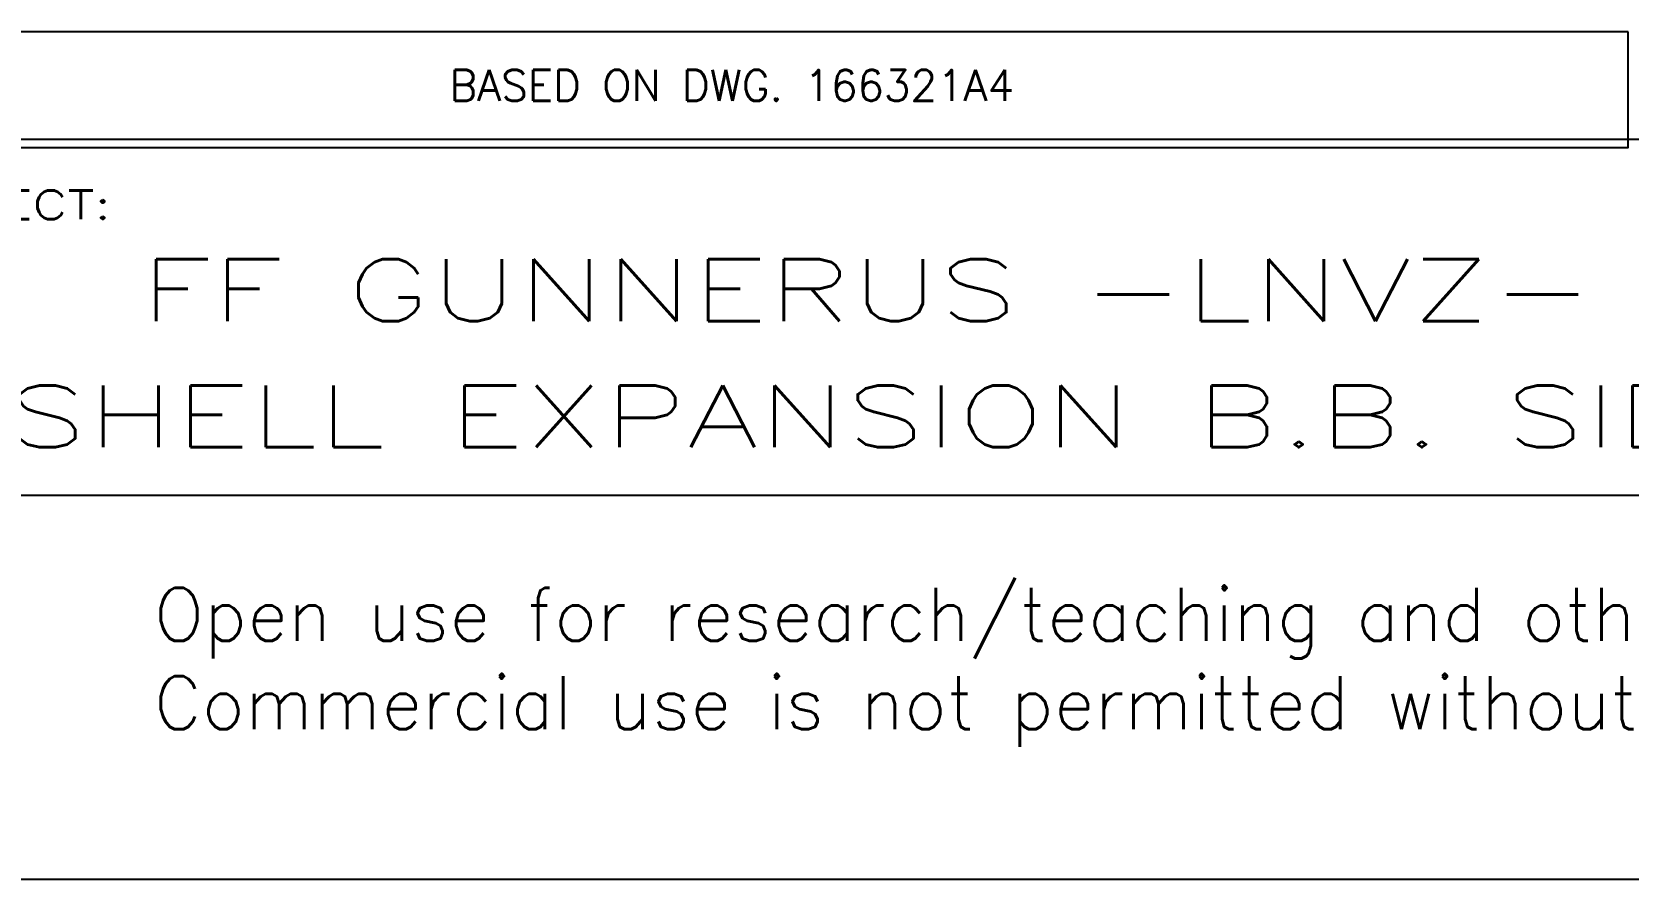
# Model space of a CAD drawing. Extents: x -333 to 85338, y -433 to 32218.
# Drawn here: x 75467 to 80111, y 2700 to 5166 of the extents above; entities that cross this region are included whole.
import ezdxf
from ezdxf.enums import TextEntityAlignment as Align

# ---------------------------------------------------------------- set-up
doc = ezdxf.new("R2010")
doc.units = 0
doc.header["$LTSCALE"] = 300
doc.layers.get('0').update_dxf_attribs({"linetype": 'CONTINUOUS'})
for name, color, linetype in [('Rev A11', 7, 'CONTINUOUS'), ('S0CO1', 1, 'CONTINUOUS'), ('S0TX2', 2, 'CONTINUOUS')]:
    doc.layers.add(name, color=color, linetype=linetype)
doc.styles.add('ROMANS', font='romans', dxfattribs={"height": 100})
doc.styles.add('Romans500', font='romans.shx', dxfattribs={"width": 0.8, "height": 500})

# ---------------------------------------------------------------- blocks, each defined once
blk = doc.blocks.new('TF-2')
at = {"color": 4, "transparency": 33554687}
for p, q in [((0, 81.276), (-168, 81.276)), ((-168, 64), (0, 64)), ((-167.837, 45.344), (0.163, 45.344))]:
    blk.add_line(p, q, dxfattribs=at)
at = {"color": 1, "transparency": 33554687, "style": 'ROMANS', "width": 1.35}
blk.add_text('PROJECT:', height=1.4, dxfattribs=at).set_placement((-167.039, 77.4))
at = {"color": 4, "transparency": 33554687, "style": 'ROMANS', "width": 1.5}
for tag, p in [('PROSJ', (-118.505, 73.949)), ('DRAWING', (-117.319, 67.819))]:
    blk.add_attdef(tag, text='', height=3, dxfattribs=at).set_placement(p, align=Align.MIDDLE)
at = {"color": 4, "transparency": 33554687, "style": 'ROMANS'}
for tag, p in [('SCALE', (-56.642, 73.215)), ('SHEET', (-23.606, 73.082))]:
    blk.add_attdef(tag, text='', height=2.2, dxfattribs=at).set_placement(p, align=Align.MIDDLE)
at = {"color": 3, "transparency": 33554687, "style": 'ROMANS'}
for tag, p in [('SCALE2', (-57.398, 69.851)), ('SCALE3', (-57.356, 67.08))]:
    blk.add_attdef(tag, text='', height=1.5, dxfattribs=at).set_placement(p, align=Align.MIDDLE)

msp = doc.modelspace()

# ---------------------------------------------------------------- linework, layer by layer
at = {"layer": 'S0CO1'}
msp.add_lwpolyline([(80110.522, 5166.398), (74932.871, 5166.398), (74932.871, 4829.649), (80110.522, 4829.649)], close=True, dxfattribs=at)

# ---------------------------------------------------------------- block references
at = {"layer": 'Rev A11'}
ref = msp.add_blockref('TF-2', (84998.123, -16.644), dxfattribs=dict(at, xscale=59.92264314209993, yscale=59.92264314209993, zscale=59.92264314209993))
ref.add_attrib('PROSJ', 'FF GUNNERUS -LNVZ-', dxfattribs={"layer": '0', "color": 4, "transparency": 33554687, "height": 179.76793, "style": 'ROMANS', "width": 1.5}).set_placement((77896.978, 4414.605), align=Align.MIDDLE)
ref.add_attrib('DRAWING', 'SHELL EXPANSION B.B. SIDE', dxfattribs={"layer": '0', "color": 4, "transparency": 33554687, "height": 179.76793, "style": 'ROMANS', "width": 1.5}).set_placement((77968.069, 4047.272), align=Align.MIDDLE)

# ---------------------------------------------------------------- texts
at = {"color": 1, "transparency": 33554687, "insert": (75822.493, 3548.115), "char_height": 154.246327, "width": 8650.50142, "attachment_point": 1, "style": 'ROMANS'}
msp.add_mtext('{\\Fromans|c129;O}pen use for research/teaching and other non-commercial activities\\P{\\Fromans|c129;Commercial use is not permitted without approval} ({\\Fromans|c129;CC BY-}NC{\\Fromans|c129; 4.0})', dxfattribs=at)
at = {"layer": 'S0TX2', "style": 'Romans500'}
msp.add_text('BASED ON DWG. 166321A4', height=90.20062, dxfattribs=at).set_placement((77503.171, 5010.503), align=Align.MIDDLE_CENTER)

doc.saveas('drawing.dxf')
